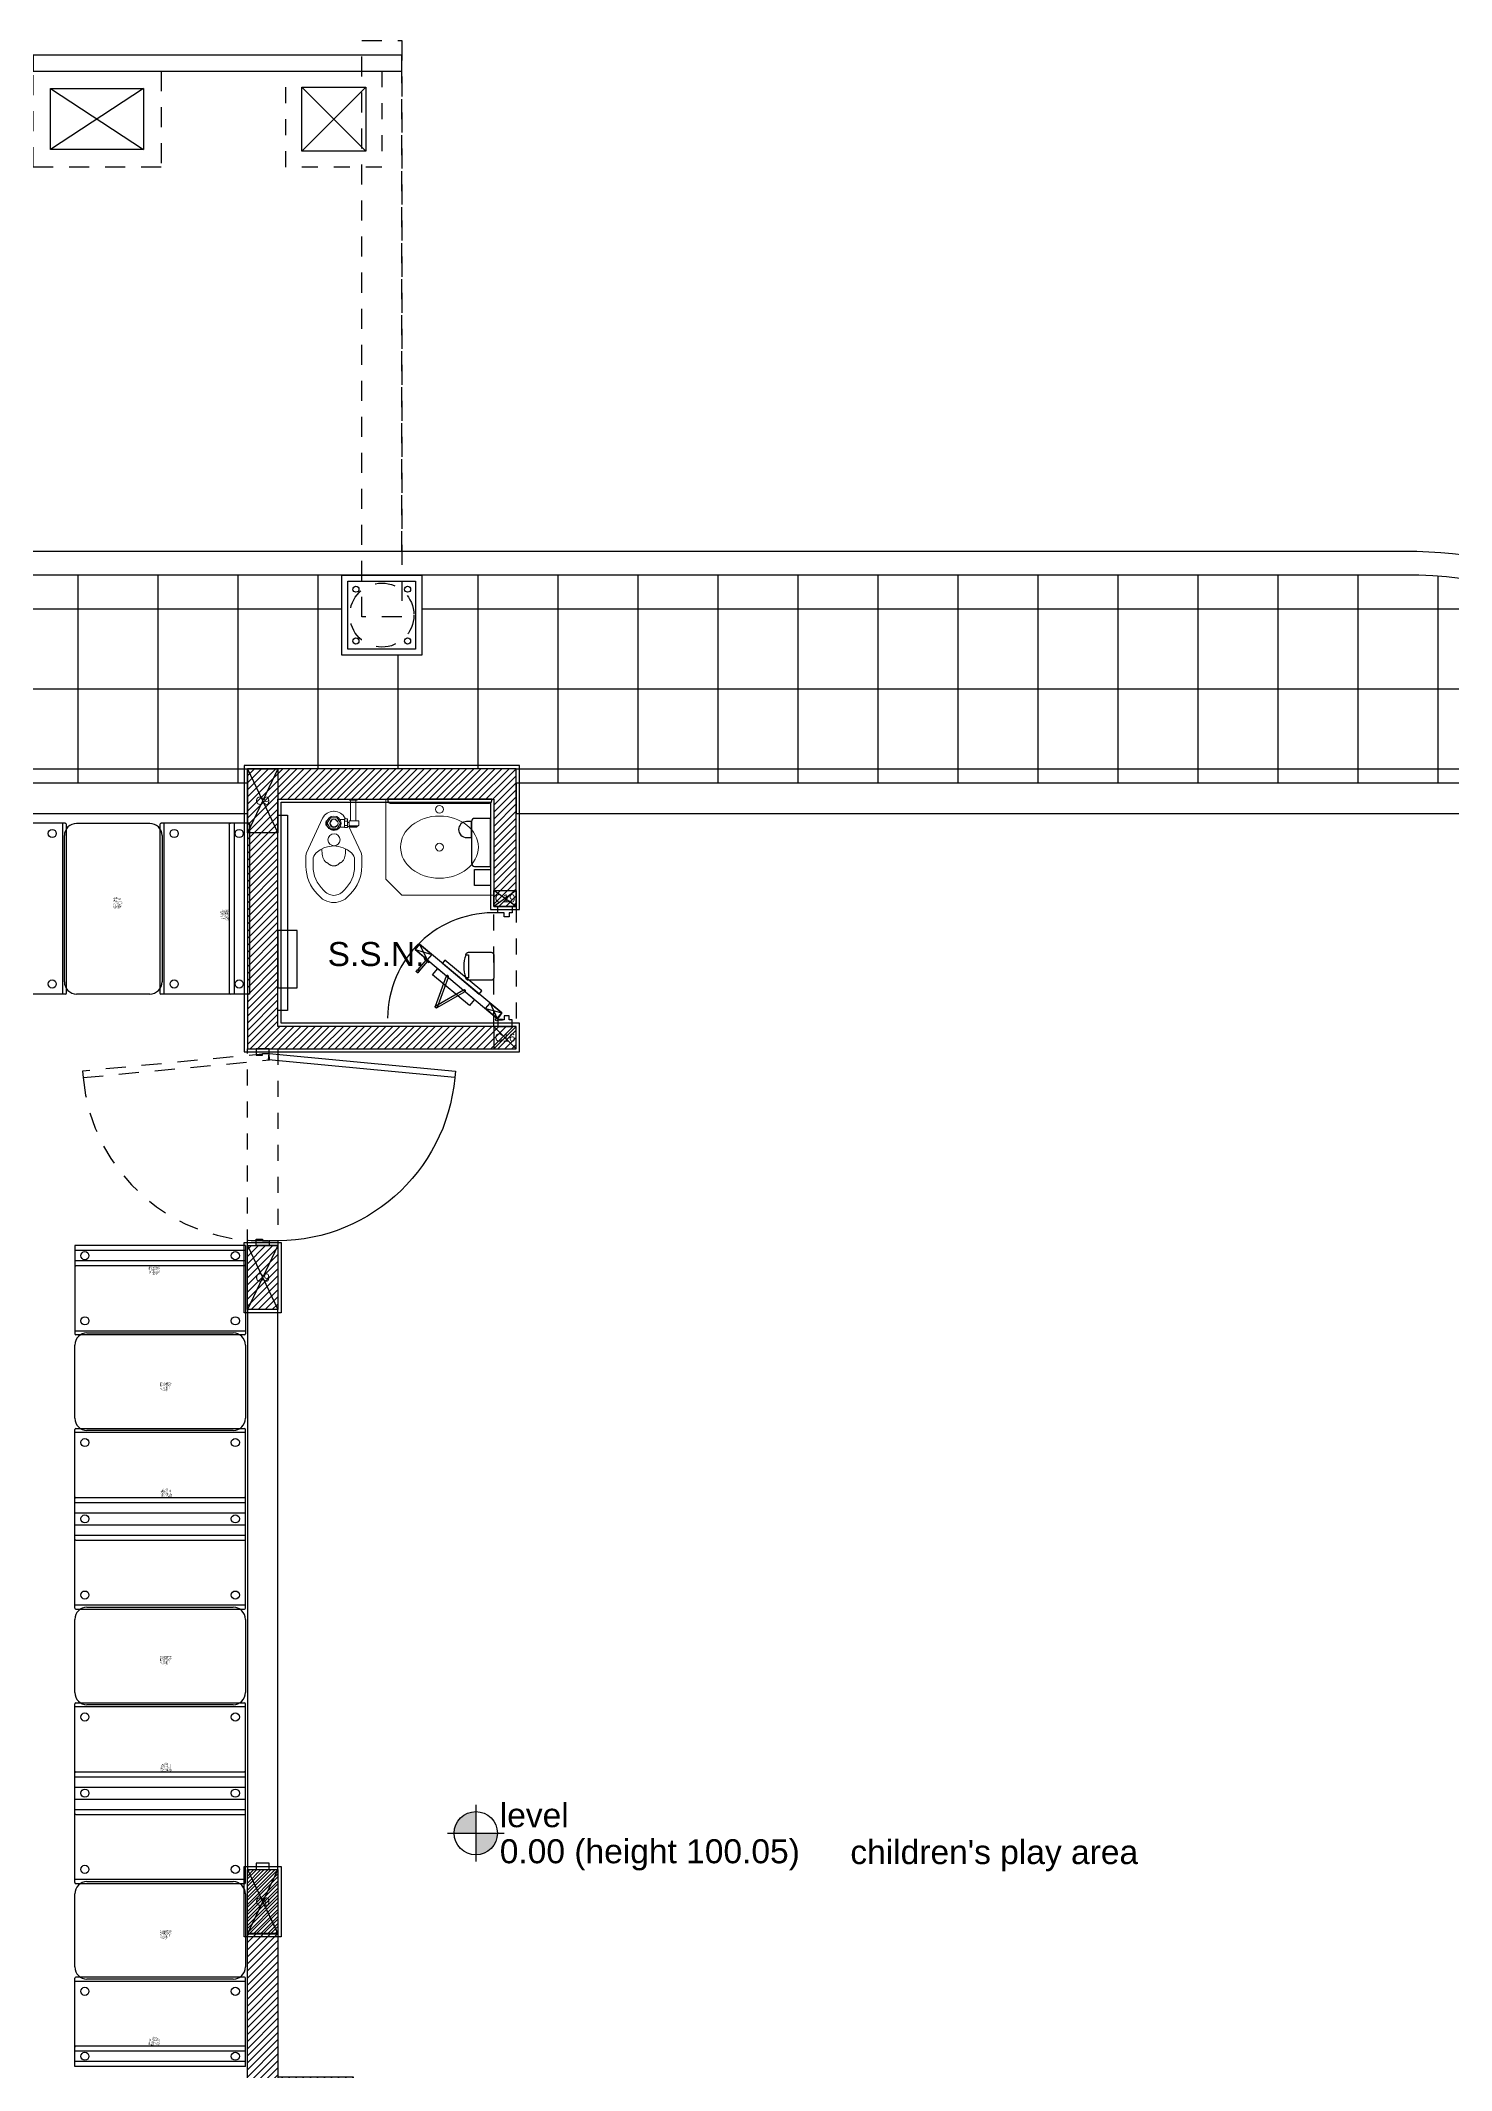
# Model space of a CAD drawing. Header units: metres. Extents: x 301.4 to 351.3, y 108.6 to 130.3.
# Drawn here: x 333.39 to 342.21, y 117.28 to 129.96 of the extents above; entities that cross this region are included whole.
import ezdxf
from ezdxf.enums import TextEntityAlignment as Align

# ---------------------------------------------------------------- set-up
doc = ezdxf.new("R2010")
doc.units = ezdxf.units.M
doc.header["$MEASUREMENT"] = 0
doc.linetypes.add('HIDDEN2', pattern=[0.1875, 0.125, -0.0625])
doc.layers.get('0').update_dxf_attribs({"color": 250, "linetype": 'CONTINUOUS', "lineweight": 25})
for name, color, linetype in [('ACCE0001', 1, 'CONTINUOUS'), ('ACTE000F', 7, 'CONTINUOUS'), ('AREA001T', 1, 'CONTINUOUS'), ('BASE0001', 1, 'CONTINUOUS'), ('BORD0000', 7, 'CONTINUOUS'), ('CAJA0000', 7, 'CONTINUOUS'), ('DOOR0001', 1, 'CONTINUOUS'), ('McCAFE160', 160, 'CONTINUOUS'), ('MUEB001H', 1, 'HIDDEN2'), ('MURO0001', 1, 'CONTINUOUS'), ('MURO000F', 7, 'CONTINUOUS'), ('PINT0000', 7, 'CONTINUOUS'), ('PISO0001', 1, 'CONTINUOUS'), ('PISO001H', 1, 'HIDDEN2'), ('PLAT0000', 7, 'CONTINUOUS'), ('RTLO000H', 7, 'HIDDEN2'), ('YSIM', 7, 'CONTINUOUS'), ('YSIM0002', 2, 'CONTINUOUS'), ('YSIM001F', 1, 'CONTINUOUS'), ('YSIM001T', 1, 'CONTINUOUS')]:
    doc.layers.add(name, color=color, linetype=linetype)
doc.layers.add('ARTE0001', color=1, linetype='CONTINUOUS', lineweight=13)
doc.layers.add('MURO0004', color=4, linetype='CONTINUOUS', lineweight=30)
for name, color, linetype, plot in [('COLU__C9', 161, 'CONTINUOUS', False), ('COLU_C16', 161, 'CONTINUOUS', False), ('COLU_C19', 161, 'CONTINUOUS', False), ('LACAB_2CM252', 252, 'CONTINUOUS', False), ('PISO__NP', 161, 'HIDDEN2', False)]:
    doc.layers.add(name, color=color, linetype=linetype, plot=plot)
doc.styles.add('Arial', font='arial.ttf', dxfattribs={"height": 0.15875})
doc.styles.get("Standard").update_dxf_attribs({"font": 'txt', "width": 0.75})
pattern_1 = [(45, (292.644584, 96.230256), (-0.022097087, 0.022097087), [])]

# ---------------------------------------------------------------- blocks, each defined once
blk = doc.blocks.new('INODO_BABY_DEVORO')
blk.add_lwpolyline([(0.021, -0.006, 0.414214), (0.025, -0.001), (0.025, 0), (-0.025, 0), (-0.025, -0.001, 0.414214), (-0.021, -0.006)], format="xyb", close=True)
for points in [[(0.027, -0.171), (-0.049, -0.336, 0.108822), (-0.054, -0.357), (-0.054, -0.419), (-0.054, -0.419, 0.19715), (0.019, -0.593, 0.519494), (0.223, -0.593, 0.19715), (0.296, -0.419), (0.296, -0.357, 0.108822), (0.291, -0.336), (0.191, -0.119, 0.29222), (0.123, -0.076), (0.119, -0.076, 0.29222), (0.051, -0.119), (0.049, -0.124)], [(0.025, -0.14), (0.025, -0.14), (0.025, -0.162, -0.414214), (0.02, -0.167), (-0.029, -0.167, -0.414214), (-0.035, -0.162), (-0.035, -0.14, -0.414214), (-0.029, -0.135), (0.02, -0.135, -0.414214), (0.025, -0.14, 0.414214), (0.03, -0.146), (0.035, -0.146)], [(0.035, -0.171), (-0.024, -0.171, -0.377458), (-0.029, -0.167)], [(0.025, -0.171, -0.379524), (0.02, -0.175), (-0.02, -0.175, -0.379524), (-0.025, -0.171)], [(0.108, -0.133, 0.080205), (0.103, -0.138)], [(0.103, -0.164, 1.174397), (0.134, -0.133)], [(0.135, -0.187), (0.135, -0.19, -0.173427), (0.107, -0.19), (0.107, -0.187)], [(0.164, -0.167), (0.169, -0.167, 0.159158), (0.169, -0.135), (0.164, -0.135)], [(0.232, -0.335, 0.386339), (0.01, -0.336, 0.210174), (-0.009, -0.38), (-0.009, -0.419, 0.204875), (0.056, -0.568, 0.510672), (0.186, -0.568, 0.204875), (0.251, -0.419), (0.251, -0.38)], [(0.251, -0.38, 0.210174), (0.232, -0.336)]]:
    blk.add_lwpolyline(points, format="xyb")
for points in [[(-0.017, -0.135), (-0.017, -0.006)], [(0.017, -0.135), (0.017, -0.006)], [(0.035, -0.137), (0.055, -0.137)], [(0.035, -0.165), (0.055, -0.165)], [(0.055, -0.127), (0.083, -0.127)], [(0.055, -0.175), (0.082, -0.175)], [(0.169, -0.143), (0.166, -0.143)], [(0.169, -0.159), (0.166, -0.159)], [(0.169, -0.167), (0.169, -0.135)]]:
    blk.add_lwpolyline(points)
for points in [[(0.055, -0.124), (0.055, -0.178), (0.035, -0.178), (0.035, -0.124)], [(0.08, -0.151), (0.101, -0.186), (0.141, -0.186), (0.162, -0.151), (0.141, -0.116), (0.101, -0.116)]]:
    blk.add_lwpolyline(points, close=True)
for centre, radius in [((0.121, -0.151), 0.0453), ((0.121, -0.151), 0.026), ((0.12, -0.254), 0.0376)]:
    blk.add_circle(centre, radius)
for points in [[(0.048, -0.31), (0.044, -0.388), (0.083, -0.399)], [(0.16, -0.399), (0.199, -0.388), (0.195, -0.31)], [(0.083, -0.399), (0.122, -0.439), (0.16, -0.399)]]:
    blk.add_rational_spline(points, [1, 0.853214250782, 1], degree=2)
blk = doc.blocks.new('ovalyn')
blk.add_circle((0, 0), 0.0243)
blk.add_ellipse((0, 0), major_axis=(0, 0.243), ratio=0.8)
blk = doc.blocks.new('TOPE_COLG')
for p, q in [((0.008, 0.097), (-0.007, 0.097)), ((-0.007, 0.087), (0.008, 0.087)), ((0.006, 0.085), (-0.006, 0.085)), ((-0.005, 0.083), (0.005, 0.083))]:
    blk.add_line(p, q)
for points in [[(-0.02, 0.005), (0.02, 0.005), (0.02, 0), (-0.02, 0)], [(-0.013, 0.007), (-0.018, 0.007), (-0.018, 0.005), (-0.008, 0.005), (-0.008, 0.007), (-0.012, 0.007), (-0.012, 0.006), (-0.013, 0.006)], [(0.013, 0.007), (0.018, 0.007), (0.018, 0.005), (0.008, 0.005), (0.008, 0.007), (0.013, 0.007), (0.013, 0.006), (0.013, 0.006)]]:
    blk.add_lwpolyline(points, close=True)
blk.add_lwpolyline([(-0.005, 0.005), (-0.005, 0.083, 0.268001), (-0.006, 0.085, -0.26799), (-0.007, 0.087), (-0.007, 0.097, -0.414214), (-0.005, 0.1), (0.005, 0.1, -0.414214), (0.008, 0.097), (0.008, 0.087, -0.267949), (0.006, 0.085, 0.267949), (0.005, 0.083), (0.005, 0.005), (-0.005, 0.005), (0.005, 0.005)], format="xyb")
blk = doc.blocks.new('DOOR_075')
blk.add_arc((-0.072, -0.702), 0.662, 87.7011, 179.7068)
at = {"layer": 'DOOR0001'}
for p, q in [((-0.534, -0.236), (-0.486, -0.335)), ((-0.562, -0.27), (-0.457, -0.3)), ((-0.094, -0.605), (-0.049, -0.701)), ((-0.123, -0.639), (-0.02, -0.666))]:
    blk.add_line(p, q, dxfattribs=at)
for points in [[(-0.005, -0.04), (-0.045, -0.04), (-0.045, 0), (0.045, 0), (0.045, -0.04), (0.025, -0.04), (0.025, -0.065), (-0.005, -0.065), (-0.005, -0.04)], [(-0.005, -0.71), (-0.045, -0.71), (-0.045, -0.75), (0.045, -0.75), (0.045, -0.71), (0.025, -0.71), (0.025, -0.685), (-0.005, -0.685), (-0.005, -0.71)]]:
    blk.add_lwpolyline(points, dxfattribs=at)
for points in [[(-0.534, -0.236), (-0.562, -0.27), (-0.049, -0.701), (-0.02, -0.666)], [(-0.562, -0.27), (-0.534, -0.236), (-0.457, -0.3), (-0.486, -0.335)], [(-0.146, -0.528), (-0.376, -0.336), (-0.392, -0.355), (-0.162, -0.548)], [(-0.421, -0.389), (-0.191, -0.582), (-0.223, -0.62), (-0.453, -0.428)], [(-0.123, -0.639), (-0.094, -0.605), (-0.02, -0.666), (-0.049, -0.701)], [(-0.049, -0.701), (-0.03, -0.678), (-0.028, -0.679), (-0.048, -0.702)], [(-0.045, -0.71), (-0.015, -0.71), (-0.015, -0.708), (-0.045, -0.708)]]:
    blk.add_lwpolyline(points, close=True, dxfattribs=at)
for points in [[(-0.422, -0.63), (-0.354, -0.442, 1), (-0.368, -0.437), (-0.436, -0.625, 1)], [(-0.433, -0.621), (-0.26, -0.521, -1), (-0.252, -0.534), (-0.426, -0.634, -1)]]:
    blk.add_lwpolyline(points, format="xyb", close=True, dxfattribs=at)
blk.add_circle((-0.053, -0.708), 0.0075, dxfattribs=at)
at = {"layer": 'ACCE0001', "rotation": 140.000000000008}
blk.add_blockref('TOPE_COLG', (-0.486, -0.335), dxfattribs=at)
blk = doc.blocks.new('PUERTA_AREA DE JUEGOS')
for points in [[(0.04, 0), (0.04, -0.04), (0, -0.04), (0, -0.03), (-0.04, -0.03), (-0.04, 0)], [(-1.201, -0.18), (-0.037, -0.07), (-0.04, -0.03), (-1.205, -0.141)], [(0.04, -1.23), (0.04, -1.19), (0, -1.19), (0, -1.2), (-0.04, -1.2), (-0.04, -1.23)]]:
    blk.add_lwpolyline(points, close=True)
blk.add_arc((-0.086, -0.082), 1.119, 185.0617, 272.3753)
blk = doc.blocks.new('CAJA_REGI_SANI_01')
for p, q in [((0.2, 0.2), (-0.2, -0.2)), ((-0.2, 0.2), (0.2, -0.2))]:
    blk.add_line(p, q)
at = {"linetype": 'HIDDEN2', "ltscale": 0.5}
blk.add_lwpolyline([(-0.3, 0.3), (0.3, 0.3), (0.3, -0.3), (-0.3, -0.3)], close=True, dxfattribs=at)
blk.add_lwpolyline([(-0.2, 0.2), (0.2, 0.2), (0.2, -0.2), (-0.2, -0.2)], close=True)
blk = doc.blocks.new('CAJA_02')
for p, q in [((-0.11, 0.19), (-0.69, -0.19)), ((-0.69, 0.19), (-0.11, -0.19))]:
    blk.add_line(p, q)
at = {"linetype": 'HIDDEN2'}
blk.add_lwpolyline([(0, -0.3), (-0.8, -0.3), (-0.8, 0.3), (0, 0.3)], close=True, dxfattribs=at)
blk.add_lwpolyline([(-0.11, -0.19), (-0.69, -0.19), (-0.69, 0.19), (-0.11, 0.19)], close=True)
blk = doc.blocks.new('NIVEL_PLANTA')
at = {"layer": 'YSIM001F'}
h = blk.add_hatch(color=256, dxfattribs=at)
h.paths.add_polyline_path([(0, 0.36, 0.414214), (-0.36, 0), (0, 0)])
h.paths.add_polyline_path([(0, -0.36, 0.414214), (0.36, 0), (0, 0)])
at = {"layer": 'YSIM0002'}
for p, q in [((0, 0.471), (0, -0.471)), ((-0.471, 0), (0.471, 0))]:
    blk.add_line(p, q, dxfattribs=at)
blk.add_circle((0, 0), 0.36, dxfattribs=at)
at = {"layer": 'YSIM001T', "style": 'Arial'}
blk.add_text('level', height=0.4, dxfattribs=at).set_placement((0.4, 0.1))
blk.add_attdef('LEVEL', (0.4, -0.5), '', height=0.4, dxfattribs=at)

msp = doc.modelspace()

# ---------------------------------------------------------------- hatches: boundary and pattern name
at = {"layer": 'McCAFE160'}
h = msp.add_hatch(dxfattribs=at)
h.set_pattern_fill('ANSI31', color=256, scale=0.25, angle=360, style=0)
h.set_pattern_definition([(45, (292.645088, 96.23076), (-0.022097087, 0.022097087), [])])
h.paths.add_polyline_path([(335.345, 117.096), (334.685, 117.096), (334.685, 118.531), (334.875, 118.531), (334.875, 117.236), (335.345, 117.236)])
at = {"layer": 'MURO000F'}
h = msp.add_hatch(dxfattribs=at)
h.set_pattern_fill('ANSI31', color=256, scale=0.25, angle=360, style=0)
h.set_pattern_definition(pattern_1)
h.paths.add_polyline_path([(334.875, 125.22), (336.225, 125.22), (336.225, 124.55), (336.365, 124.55), (336.365, 125.41), (334.685, 125.41), (334.685, 123.66), (336.365, 123.66), (336.365, 123.8), (334.875, 123.8)])
h = msp.add_hatch(dxfattribs=at)
h.set_pattern_fill('ANSI31', color=256, scale=0.25, angle=360, style=0)
h.set_pattern_definition(pattern_1)
h.paths.add_polyline_path([(334.685, 122.03), (334.685, 122.43), (334.875, 122.43), (334.875, 122.03)])
h = msp.add_hatch(dxfattribs=at)
h.set_pattern_fill('ANSI31', color=256, scale=0.25, angle=360, style=0)
h.set_pattern_definition([(45, (290.604584, 90.540256), (-0.022097087, 0.022097087), [])])
h.paths.add_polyline_path([(334.685, 118.53), (334.875, 118.53), (334.875, 118.13), (334.685, 118.13)])

# ---------------------------------------------------------------- linework, layer by layer
at = {"layer": 'ACCE0001'}
for points in [[(335.577, 125.195), (336.197, 125.195, 0.414214), (336.212, 125.21), (336.212, 125.22), (335.562, 125.22), (335.562, 125.21, 0.414214)], [(336.085, 125.08), (336.055, 125.08, 1), (336.055, 124.98), (336.085, 124.98)], [(336.105, 124.8), (336.205, 124.8), (336.205, 125.1), (336.105, 125.1, 0.414214), (336.085, 125.08), (336.085, 124.82, 0.414214)]]:
    msp.add_lwpolyline(points, format="xyb", close=True, dxfattribs=at)
for points in [[(334.935, 125.12), (334.935, 123.9), (334.875, 123.9), (334.875, 125.12)], [(336.105, 124.68), (336.105, 124.78), (336.205, 124.78), (336.205, 124.68)], [(334.995, 124.4), (334.875, 124.4), (334.875, 124.04), (334.995, 124.04)]]:
    msp.add_lwpolyline(points, close=True, dxfattribs=at)
msp.add_lwpolyline([(336.05, 124.246, -0.414214), (336.066, 124.263), (336.208, 124.263, -0.414214), (336.225, 124.246), (336.225, 124.104, -0.414214), (336.208, 124.088), (336.066, 124.088, -0.414214), (336.05, 124.104)], format="xyb", dxfattribs=at)
msp.add_lwpolyline([(336.05, 124.246), (336.066, 124.246), (336.066, 124.104), (336.05, 124.104)], dxfattribs=at)
msp.add_arc((336.25, 124.175), 0.213, 160.5464, 199.4536, dxfattribs=at)
at = {"layer": 'ACTE000F'}
for p, q in [((333.625, 126.62), (333.625, 125.32)), ((334.125, 126.62), (334.125, 125.32)), ((334.625, 126.62), (334.625, 125.32)), ((335.125, 126.62), (335.125, 125.41)), ((336.125, 126.62), (336.125, 125.41)), ((336.625, 126.62), (336.625, 125.32)), ((337.125, 126.62), (337.125, 125.32)), ((337.625, 126.62), (337.625, 125.32)), ((338.125, 126.62), (338.125, 125.32)), ((338.625, 126.62), (338.625, 125.32)), ((339.125, 126.62), (339.125, 125.32)), ((339.625, 126.62), (339.625, 125.32)), ((340.125, 126.62), (340.125, 125.32)), ((340.625, 126.62), (340.625, 125.32)), ((341.125, 126.62), (341.125, 125.32)), ((341.625, 126.62), (341.625, 125.32)), ((342.125, 126.613), (342.125, 125.32)), ((308.155, 126.41), (335.275, 126.41)), ((335.775, 126.41), (342.993, 126.41)), ((335.625, 126.12), (335.625, 125.41)), ((308.189, 125.91), (343.802, 125.91)), ((330.86, 125.41), (334.685, 125.41)), ((336.365, 125.41), (342.41, 125.41))]:
    msp.add_line(p, q, dxfattribs=at)
at = {"layer": 'ARTE0001'}
msp.add_lwpolyline([(335.65, 124.62), (335.55, 124.72), (335.55, 125.22), (336.225, 125.22), (336.225, 124.62), (335.65, 124.62)], dxfattribs=at)
msp.add_circle((335.885, 125.156), 0.0243, dxfattribs=at)
at = {"layer": 'BASE0001'}
msp.add_lwpolyline([(335.275, 126.62), (335.775, 126.62), (335.775, 126.12), (335.275, 126.12)], close=True, dxfattribs=at)
at = {"layer": 'BORD0000'}
msp.add_lwpolyline([(334.875, 111.92), (341.92, 111.92, 0.241817), (344.236, 113.11), (344.07, 113.11), (344.07, 113.26), (344.337, 113.26, 0.140512), (344.77, 114.77), (344.77, 123.77, 0.138409), (344.349, 125.26), (344.07, 125.26), (344.07, 125.41), (344.25, 125.41, 0.244096), (341.92, 126.62), (331.695, 126.62), (331.695, 129.77), (329.695, 129.77), (329.695, 126.62), (309.56, 126.62)], format="xyb", dxfattribs=at)
at = {"layer": 'COLU__C9'}
for p, q in [((334.875, 125.41), (334.685, 125.01)), ((334.685, 125.41), (334.875, 125.01)), ((334.875, 122.43), (334.685, 122.03)), ((334.685, 122.43), (334.875, 122.03)), ((334.875, 118.53), (334.685, 118.13)), ((334.685, 118.53), (334.875, 118.13))]:
    msp.add_line(p, q, dxfattribs=at)
for points in [[(334.685, 125.41), (334.875, 125.41), (334.875, 125.01), (334.685, 125.01)], [(334.685, 122.43), (334.875, 122.43), (334.875, 122.03), (334.685, 122.03)], [(334.685, 118.53), (334.875, 118.53), (334.875, 118.13), (334.685, 118.13)]]:
    msp.add_lwpolyline(points, close=True, dxfattribs=at)
at = {"layer": 'COLU_C16'}
for p, q in [((336.365, 123.8), (336.225, 123.66)), ((336.225, 123.8), (336.365, 123.66))]:
    msp.add_line(p, q, dxfattribs=at)
msp.add_lwpolyline([(336.365, 123.8), (336.225, 123.8), (336.225, 123.66), (336.365, 123.66)], close=True, dxfattribs=at)
at = {"layer": 'COLU_C19'}
for p, q in [((336.365, 124.65), (336.225, 124.55)), ((336.365, 124.55), (336.225, 124.65))]:
    msp.add_line(p, q, dxfattribs=at)
msp.add_lwpolyline([(336.365, 124.65), (336.365, 124.55), (336.225, 124.55), (336.225, 124.65)], close=True, dxfattribs=at)
at = {"layer": 'DOOR0001', "linetype": 'HIDDEN2'}
msp.add_lwpolyline([(333.658, 123.48), (334.823, 123.59), (334.82, 123.63), (333.655, 123.52)], close=True, dxfattribs=at)
msp.add_arc((334.773, 123.579), 1.119, 185.0617, 272.3753, dxfattribs=at)
at = {"layer": 'LACAB_2CM252'}
for points in [[(334.895, 125.2), (336.205, 125.2), (336.205, 124.53), (336.385, 124.53), (336.385, 125.43), (334.665, 125.43), (334.665, 123.64), (336.385, 123.64), (336.385, 123.82), (334.895, 123.82)], [(334.665, 122.01), (334.665, 122.45), (334.895, 122.45), (334.895, 122.01)], [(334.665, 118.55), (334.895, 118.55), (334.895, 118.11), (334.665, 118.11)]]:
    msp.add_lwpolyline(points, close=True, dxfattribs=at)
at = {"layer": 'McCAFE160'}
for p, q in [((334.875, 118.531), (334.685, 118.131)), ((334.685, 118.531), (334.875, 118.131))]:
    msp.add_line(p, q, dxfattribs=at)
for points in [[(334.685, 118.531), (334.875, 118.531), (334.875, 118.131), (334.685, 118.131)], [(335.345, 117.096), (334.685, 117.096), (334.685, 118.531), (334.875, 118.531), (334.875, 117.236), (335.345, 117.236)], [(334.82, 118.531), (334.82, 118.571), (334.74, 118.571), (334.74, 118.531)]]:
    msp.add_lwpolyline(points, close=True, dxfattribs=at)
at = {"layer": 'MUEB001H', "linetype": 'Continuous'}
for p, q in [((333.548, 125.069), (332.43, 125.069)), ((333.529, 125.069), (333.529, 124.002)), ((333.541, 124.078), (333.541, 124.992)), ((333.554, 124.008), (333.554, 125.062)), ((333.617, 125.069), (334.075, 125.069)), ((334.138, 125.062), (334.138, 124.008)), ((334.697, 125.069), (334.144, 125.069)), ((334.151, 124.992), (334.151, 124.078)), ((334.164, 124.002), (334.164, 125.069)), ((334.57, 125.062), (334.57, 124.002)), ((334.602, 125.069), (334.602, 124.002)), ((334.665, 125.069), (334.665, 124.002)), ((334.697, 125.069), (334.697, 124.002)), ((333.548, 124.002), (332.43, 124.002)), ((334.075, 124.002), (333.617, 124.002)), ((334.697, 124.002), (334.144, 124.002)), ((333.606, 122.43), (333.606, 121.878)), ((334.673, 122.43), (333.606, 122.43)), ((334.673, 122.43), (334.673, 121.878)), ((334.673, 122.399), (333.606, 122.399)), ((334.673, 122.335), (333.606, 122.335)), ((334.666, 122.303), (333.606, 122.303)), ((333.606, 121.897), (334.673, 121.897)), ((333.606, 121.351), (333.606, 121.808)), ((334.666, 121.872), (333.612, 121.872)), ((333.682, 121.884), (334.596, 121.884)), ((334.673, 121.808), (334.673, 121.351)), ((333.606, 120.164), (333.606, 121.281)), ((333.612, 121.287), (334.666, 121.287)), ((334.596, 121.275), (333.682, 121.275)), ((334.673, 120.164), (334.673, 121.281)), ((334.673, 121.262), (333.606, 121.262)), ((333.606, 120.824), (334.673, 120.824)), ((333.606, 120.76), (334.673, 120.76)), ((333.612, 120.856), (334.673, 120.856)), ((333.606, 120.684), (334.673, 120.684)), ((333.606, 120.684), (334.673, 120.684)), ((333.606, 120.621), (334.673, 120.621)), ((333.612, 120.589), (334.673, 120.589)), ((334.673, 120.183), (333.606, 120.183)), ((333.612, 120.157), (334.666, 120.157)), ((333.682, 120.17), (334.596, 120.17)), ((333.606, 119.637), (333.606, 120.094)), ((334.673, 120.094), (334.673, 119.637)), ((333.606, 118.449), (333.606, 119.567)), ((334.673, 119.548), (333.606, 119.548)), ((333.612, 119.573), (334.666, 119.573)), ((334.596, 119.56), (333.682, 119.56)), ((334.673, 118.449), (334.673, 119.567)), ((333.606, 119.11), (334.673, 119.11)), ((333.612, 119.141), (334.673, 119.141)), ((333.606, 119.046), (334.673, 119.046)), ((333.606, 118.97), (334.673, 118.97)), ((333.606, 118.97), (334.673, 118.97)), ((333.606, 118.906), (334.673, 118.906)), ((333.612, 118.875), (334.673, 118.875)), ((334.673, 118.468), (333.606, 118.468)), ((333.606, 117.922), (333.606, 118.379)), ((333.612, 118.443), (334.666, 118.443)), ((333.682, 118.456), (334.596, 118.456)), ((334.673, 118.379), (334.673, 117.922)), ((333.606, 117.3), (333.606, 117.852)), ((334.666, 117.859), (333.612, 117.859)), ((334.596, 117.846), (333.682, 117.846)), ((334.673, 117.3), (334.673, 117.852)), ((333.606, 117.833), (334.673, 117.833)), ((334.666, 117.427), (333.606, 117.427)), ((334.673, 117.395), (333.606, 117.395)), ((334.673, 117.332), (333.606, 117.332)), ((334.673, 117.3), (333.606, 117.3))]:
    msp.add_line(p, q, dxfattribs=at)
for centre in [(333.465, 125.005), (334.227, 125.005), (334.633, 125.005), (333.465, 124.065), (334.227, 124.065), (334.633, 124.065), (333.669, 122.367), (334.609, 122.367), (333.669, 121.96), (334.609, 121.96), (333.669, 121.199), (334.609, 121.199), (333.669, 120.722), (334.609, 120.722), (333.669, 120.246), (334.609, 120.246), (333.669, 119.484), (334.609, 119.484), (333.669, 119.008), (334.609, 119.008), (333.669, 118.532), (334.609, 118.532), (333.669, 117.77), (334.609, 117.77), (333.669, 117.364), (334.609, 117.364)]:
    msp.add_circle(centre, 0.0254, dxfattribs=at)
for centre, radius, start, end in [((333.617, 124.992), 0.0762, 90, 180), ((333.548, 125.062), 0.00635, 360, 90), ((334.075, 124.992), 0.0762, 360, 90), ((334.144, 125.062), 0.00635, 90, 180), ((334.576, 125.062), 0.00635, 90, 180), ((333.617, 124.078), 0.0762, 180, 270), ((334.075, 124.078), 0.0762, 270, 360), ((333.548, 124.008), 0.00635, 270, 360), ((334.144, 124.008), 0.00635, 180, 270), ((334.576, 124.008), 0.00635, 180, 270), ((333.612, 122.31), 0.00635, 180, 270), ((334.666, 122.31), 0.00635, 270, 360), ((333.682, 121.808), 0.0762, 90, 180), ((333.612, 121.878), 0.00635, 180, 270), ((334.596, 121.808), 0.0762, 360, 90), ((334.666, 121.878), 0.00635, 270, 360), ((333.682, 121.351), 0.0762, 180, 270), ((333.612, 121.281), 0.00635, 90, 180), ((334.596, 121.351), 0.0762, 270, 360), ((334.666, 121.281), 0.00635, 360, 90), ((333.612, 120.849), 0.00635, 90, 180), ((334.666, 120.849), 0.00635, 360, 90), ((333.612, 120.595), 0.00635, 180, 270), ((334.666, 120.595), 0.00635, 270, 360), ((333.682, 120.094), 0.0762, 90, 180), ((333.612, 120.164), 0.00635, 180, 270), ((334.596, 120.094), 0.0762, 360, 90), ((334.666, 120.164), 0.00635, 270, 360), ((333.682, 119.637), 0.0762, 180, 270), ((334.596, 119.637), 0.0762, 270, 360), ((333.612, 119.567), 0.00635, 90, 180), ((334.666, 119.567), 0.00635, 360, 90), ((333.612, 119.135), 0.00635, 90, 180), ((334.666, 119.135), 0.00635, 360, 90), ((333.612, 118.881), 0.00635, 180, 270), ((334.666, 118.881), 0.00635, 270, 360), ((333.682, 118.379), 0.0762, 90, 180), ((333.612, 118.449), 0.00635, 180, 270), ((334.596, 118.379), 0.0762, 360, 90), ((334.666, 118.449), 0.00635, 270, 360), ((333.682, 117.922), 0.0762, 180, 270), ((333.612, 117.852), 0.00635, 90, 180), ((334.596, 117.922), 0.0762, 270, 360), ((334.666, 117.852), 0.00635, 360, 90), ((333.612, 117.421), 0.00635, 90, 180), ((334.666, 117.421), 0.00635, 360, 90)]:
    msp.add_arc(centre, radius, start, end, dxfattribs=at)
at = {"layer": 'MURO0001'}
for points in [[(334.685, 125.13), (334.685, 125.32), (330.86, 125.32), (330.86, 125.13)], [(342.41, 125.13), (342.41, 125.32), (336.365, 125.32), (336.365, 125.13)], [(334.685, 118.53), (334.875, 118.53), (334.875, 122.03), (334.685, 122.03)], [(334.685, 118.13), (334.875, 118.13), (334.875, 114.63), (334.685, 114.63)]]:
    msp.add_lwpolyline(points, close=True, dxfattribs=at)
at = {"layer": 'MURO0004'}
for points in [[(334.875, 125.22), (336.225, 125.22), (336.225, 124.55), (336.365, 124.55), (336.365, 125.41), (334.685, 125.41), (334.685, 123.66), (336.365, 123.66), (336.365, 123.8), (334.875, 123.8)], [(334.685, 122.03), (334.685, 122.43), (334.875, 122.43), (334.875, 122.03)], [(334.685, 118.53), (334.875, 118.53), (334.875, 118.13), (334.685, 118.13)]]:
    msp.add_lwpolyline(points, close=True, dxfattribs=at)
at = {"layer": 'PINT0000'}
msp.add_lwpolyline([(333.345, 129.77), (335.65, 129.77), (335.65, 129.87), (333.345, 129.87)], close=True, dxfattribs=at)
at = {"layer": 'PISO0001'}
msp.add_lwpolyline([(331.845, 126.77), (331.845, 126.77), (341.92, 126.77, -0.414214), (344.92, 123.77), (344.92, 114.77, -0.414214), (341.92, 111.77), (309.56, 111.77, -0.414214), (304.61, 116.72), (304.61, 121.82, -0.414214), (309.56, 126.77), (329.545, 126.77), (329.545, 129.77), (331.845, 129.77)], format="xyb", close=True, dxfattribs=at)
at = {"layer": 'PISO001H'}
for p in [(329.775, 129.77), (335.65, 126.77)]:
    msp.add_line(p, (335.65, 129.77), dxfattribs=at)
at = {"layer": 'PISO001H', "ltscale": 0.5}
for points in [[(336.225, 124.55), (336.365, 124.55), (336.365, 123.8), (336.225, 123.8)], [(334.685, 123.66), (334.875, 123.66), (334.875, 122.43), (334.685, 122.43)]]:
    msp.add_lwpolyline(points, close=True, dxfattribs=at)
at = {"layer": 'PISO__NP'}
for p, q in [((330.86, 125.41), (334.685, 125.41)), ((336.365, 125.41), (342.41, 125.41))]:
    msp.add_line(p, q, dxfattribs=at)
at = {"layer": 'PLAT0000'}
msp.add_lwpolyline([(335.313, 126.582), (335.736, 126.582), (335.736, 126.158), (335.313, 126.158)], close=True, dxfattribs=at)
for centre in [(335.363, 126.532), (335.686, 126.532), (335.363, 126.208), (335.686, 126.208)]:
    msp.add_circle(centre, 0.019, dxfattribs=at)
at = {"layer": 'RTLO000H'}
msp.add_lwpolyline([(335.4, 129.96), (335.65, 129.96), (335.65, 126.36), (335.4, 126.36)], close=True, dxfattribs=at)
msp.add_circle((335.525, 126.37), 0.2, dxfattribs=at)

# ---------------------------------------------------------------- block references
at = {"layer": 'ARTE0001', "xscale": -1}
for name, p, rotation in [('INODO_BABY_DEVORO', (335.346, 125.22), 359.9999999999984), ('ovalyn', (335.885, 124.92), 89.9999999999967)]:
    msp.add_blockref(name, p, dxfattribs=dict(at, rotation=rotation))
at = {"layer": 'CAJA0000'}
for name, p in [('CAJA_02', (334.145, 129.47)), ('CAJA_REGI_SANI_01', (335.225, 129.47))]:
    msp.add_blockref(name, p, dxfattribs=at)
at = {"layer": 'DOOR0001'}
msp.add_blockref('DOOR_075', (336.295, 124.55), dxfattribs=at)
at = {"layer": 'DOOR0001', "xscale": -1, "rotation": 359.9999999999984}
msp.add_blockref('PUERTA_AREA DE JUEGOS', (334.78, 123.66), dxfattribs=at)
at = {"layer": 'YSIM'}
ref = msp.add_blockref('NIVEL_PLANTA', (336.112, 118.758), dxfattribs=dict(at, xscale=0.375, yscale=0.375, zscale=0.375))
ref.add_attrib('NIVEL', '0.00 (height 100.05)', (336.262, 118.57), dxfattribs={"layer": 'YSIM001T', "height": 0.15, "rotation": 360, "style": 'Arial'})

# ---------------------------------------------------------------- texts
at = {"layer": 'AREA001T', "style": 'Arial'}
for s, p in [('S.S.N.', (335.186, 124.177)), ("children's play area", (338.453, 118.565))]:
    msp.add_text(s, height=0.15, rotation=360, dxfattribs=at).set_placement(p)
at = {"layer": 'COLU__C9', "style": 'Arial'}
for p in [(334.78, 125.21), (334.78, 122.23), (334.78, 118.33)]:
    msp.add_text('C9', height=0.05, rotation=360, dxfattribs=at).set_placement(p, align=Align.MIDDLE_CENTER)
at = {"layer": 'COLU_C16', "style": 'Arial'}
msp.add_text('C16', height=0.05, rotation=360, dxfattribs=at).set_placement((336.295, 123.73), align=Align.MIDDLE_CENTER)
at = {"layer": 'COLU_C19', "style": 'Arial'}
msp.add_text('C19', height=0.05, rotation=360, dxfattribs=at).set_placement((336.295, 124.6), align=Align.MIDDLE_CENTER)
at = {"layer": 'McCAFE160', "style": 'Arial'}
msp.add_text('C9', height=0.05, rotation=360, dxfattribs=at).set_placement((334.78, 118.331), align=Align.MIDDLE_CENTER)
at = {"layer": 'MUEB001H', "linetype": 'Continuous', "flags": 3}
for tag, p, s, rotation in [('GET_CODE', (333.846, 124.591), 'T', 360), ('CHAIR_SEAT', (333.846, 124.559), 'N', 360), ('NAME', (333.846, 124.599), 'TABLE TOP 24"x42"  T2', 360), ('METAL', (333.846, 124.583), 'N', 360), ('FIBERGLASS', (333.846, 124.575), 'N', 360), ('UPHOLSTERY', (333.846, 124.567), 'N', 360), ('CHAIR_BACK', (333.846, 124.551), 'N', 360), ('TABLE_TOP', (333.846, 124.543), 'Y', 360), ('CABINETS', (333.846, 124.535), 'N', 360), ('UPHOLSTERY', (334.57, 124.5), 'N', 180), ('CHAIR_BACK', (334.57, 124.516), 'N', 180), ('CHAIR_SEAT', (334.57, 124.508), 'N', 180), ('FIBERGLASS', (334.57, 124.492), 'N', 180), ('TABLE_TOP', (334.57, 124.524), 'N', 180), ('GET_CODE', (334.57, 124.477), 'GET', 180), ('CABINETS', (334.57, 124.532), 'N', 180), ('METAL', (334.57, 124.484), 'N', 180), ('NAME', (334.57, 124.469), '42" SINGLE CUSTOM BOOTH_INTERNATIONAL', 180), ('CABINETS', (334.139, 121.579), 'N', 270), ('TABLE_TOP', (334.147, 121.579), 'Y', 270), ('CHAIR_BACK', (334.155, 121.579), 'N', 270), ('CHAIR_SEAT', (334.163, 121.579), 'N', 270), ('UPHOLSTERY', (334.171, 121.579), 'N', 270), ('FIBERGLASS', (334.179, 121.579), 'N', 270), ('METAL', (334.187, 121.579), 'N', 270), ('GET_CODE', (334.195, 121.579), 'T', 270), ('NAME', (334.203, 121.579), 'TABLE TOP 24"x42"  T2', 270), ('CABINETS', (334.139, 119.865), 'N', 270), ('TABLE_TOP', (334.147, 119.865), 'Y', 270), ('CHAIR_BACK', (334.155, 119.865), 'N', 270), ('CHAIR_SEAT', (334.163, 119.865), 'N', 270), ('UPHOLSTERY', (334.171, 119.865), 'N', 270), ('FIBERGLASS', (334.179, 119.865), 'N', 270), ('METAL', (334.187, 119.865), 'N', 270), ('GET_CODE', (334.195, 119.865), 'T', 270), ('NAME', (334.203, 119.865), 'TABLE TOP 24"x42"  T2', 270), ('CABINETS', (334.139, 118.151), 'N', 270), ('TABLE_TOP', (334.147, 118.151), 'Y', 270), ('CHAIR_BACK', (334.155, 118.151), 'N', 270), ('CHAIR_SEAT', (334.163, 118.151), 'N', 270), ('UPHOLSTERY', (334.171, 118.151), 'N', 270), ('FIBERGLASS', (334.179, 118.151), 'N', 270), ('METAL', (334.187, 118.151), 'N', 270), ('GET_CODE', (334.195, 118.151), 'T', 270), ('NAME', (334.203, 118.151), 'TABLE TOP 24"x42"  T2', 270), ('GET_CODE', (334.081, 117.427), 'GET', 90), ('FIBERGLASS', (334.096, 117.427), 'N', 90), ('UPHOLSTERY', (334.104, 117.427), 'N', 90), ('CHAIR_SEAT', (334.112, 117.427), 'N', 90), ('CHAIR_BACK', (334.12, 117.427), 'N', 90), ('TABLE_TOP', (334.128, 117.427), 'N', 90), ('CABINETS', (334.136, 117.427), 'N', 90), ('NAME', (334.073, 117.427), '42" SINGLE CUSTOM BOOTH_INTERNATIONAL', 90), ('METAL', (334.088, 117.427), 'N', 90)]:
    msp.add_attdef(tag, p, s, height=0.00635, rotation=rotation, dxfattribs=at)
at = {"layer": 'MUEB001H', "linetype": 'Continuous', "text_generation_flag": 4, "flags": 3}
for tag, p, s, rotation in [('NAME', (334.073, 122.303), '42" SINGLE CUSTOM BOOTH_INTERNATIONAL', 270), ('GET_CODE', (334.081, 122.303), 'GET', 270), ('METAL', (334.088, 122.303), 'N', 270), ('FIBERGLASS', (334.096, 122.303), 'N', 270), ('UPHOLSTERY', (334.104, 122.303), 'N', 270), ('CHAIR_SEAT', (334.112, 122.303), 'N', 270), ('CHAIR_BACK', (334.12, 122.303), 'N', 270), ('TABLE_TOP', (334.128, 122.303), 'N', 270), ('CABINETS', (334.136, 122.303), 'N', 270), ('CABINETS', (334.142, 120.856), 'N', 90), ('TABLE_TOP', (334.15, 120.856), 'N', 90), ('CHAIR_BACK', (334.158, 120.856), 'N', 90), ('CHAIR_SEAT', (334.166, 120.856), 'N', 90), ('UPHOLSTERY', (334.174, 120.856), 'N', 90), ('FIBERGLASS', (334.182, 120.856), 'N', 90), ('GET_CODE', (334.198, 120.856), 'GET', 90), ('METAL', (334.19, 120.856), 'N', 90), ('NAME', (334.206, 120.856), '42" DOUBLE CUSTOM BOOTH_INTERNATIONAL', 90), ('CABINETS', (334.142, 119.141), 'N', 90), ('TABLE_TOP', (334.15, 119.141), 'N', 90), ('CHAIR_BACK', (334.158, 119.141), 'N', 90), ('CHAIR_SEAT', (334.166, 119.141), 'N', 90), ('UPHOLSTERY', (334.174, 119.141), 'N', 90), ('FIBERGLASS', (334.182, 119.141), 'N', 90), ('METAL', (334.19, 119.141), 'N', 90), ('GET_CODE', (334.198, 119.141), 'GET', 90), ('NAME', (334.206, 119.141), '42" DOUBLE CUSTOM BOOTH_INTERNATIONAL', 90)]:
    msp.add_attdef(tag, p, s, height=0.00635, rotation=rotation, dxfattribs=at)

doc.saveas('drawing.dxf')
